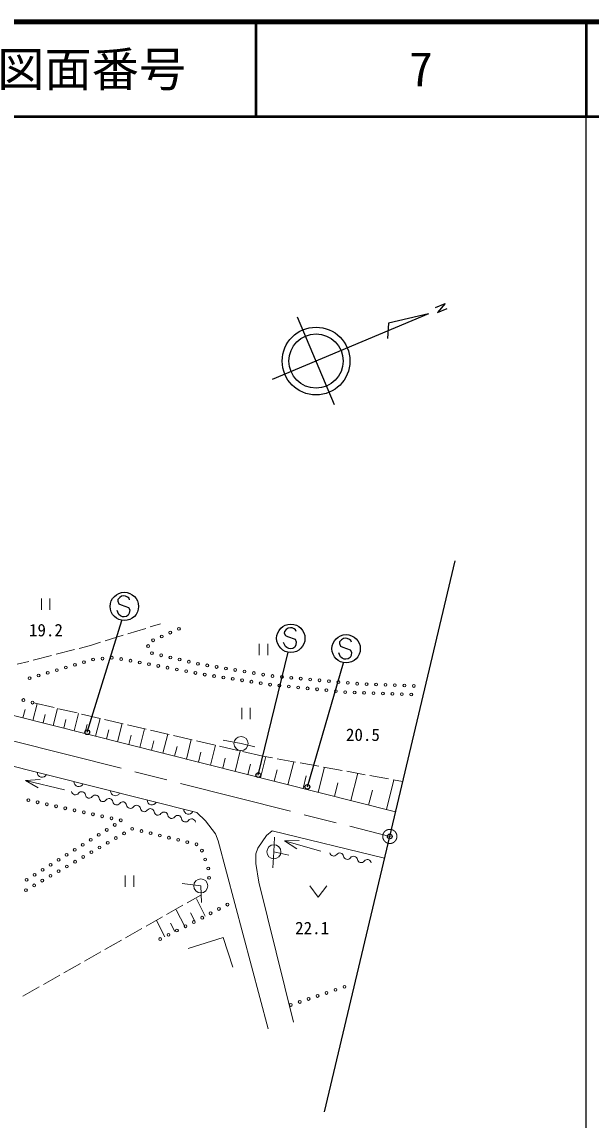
# Model space of a CAD drawing. Units: millimetres, scale not verified. Extents: x 40000 to 680000, y 20000 to 380000.
# Drawn here: x 519240 to 579500, y 263656 to 380000 of the extents above; entities that cross this region are included whole.
import ezdxf
from ezdxf.enums import TextEntityAlignment as Align

# ---------------------------------------------------------------- set-up
doc = ezdxf.new("R2010")
doc.units = ezdxf.units.MM
doc.header["$LTSCALE"] = 1000
doc.header["$PDMODE"] = 32
doc.header["$PDSIZE"] = 500
doc.linetypes.add('CHAIN', pattern=[18.5, 12, -1.5, 3.5, -1.5])
for name, color, linetype, lineweight in [('M-BMK', 2, 'CHAIN', 13), ('M-BMK-OTRS', 5, 'Continuous', 25), ('M-BMK-SRVR', 3, 'Continuous', 25), ('M-STR-STRC', 7, 'Continuous', 25), ('M-TTL', 2, 'Continuous', 140), ('M-TTL-BAND', 7, 'Continuous', 25), ('M-TTL-LINE', 7, 'Continuous', 50), ('M-WORK', 1, 'Continuous', 13)]:
    doc.layers.add(name, color=color, linetype=linetype, lineweight=lineweight)
doc.layers.add('M-OTRS', color=6, linetype='Continuous')
doc.layers.add('M-TTL-TXT', color=7, linetype='Continuous')
doc.styles.add('ＭＳ ゴシック', font='')
doc.styles.get('ＭＳ ゴシック').set_extended_font_data('MS Gothic')

msp = doc.modelspace()

# ---------------------------------------------------------------- linework, layer by layer
at = {"layer": 'M-BMK'}
msp.add_line((500175, 308417), (558193, 293705), dxfattribs=at)
msp.add_circle((558193, 293705), 750, dxfattribs=at)
at = {"layer": 'M-BMK-OTRS'}
for p, q in [((558193, 293705), (565110, 322897)), ((551277, 264513), (558193, 293705))]:
    msp.add_line(p, q, dxfattribs=at)
at = {"layer": 'M-BMK-SRVR'}
for p, q in [((562299, 349089), (545750, 342120)), ((562299, 349089), (558048, 348078)), ((563038, 349740), (564060, 350170)), ((564060, 350170), (563259, 349209)), ((563259, 349209), (564282, 349646)), ((552335, 339438), (548433, 348705)), ((558048, 348078), (557944, 346476))]:
    msp.add_line(p, q, dxfattribs=at)
for radius in [3591, 2873]:
    msp.add_circle((550384, 344072), radius, dxfattribs=at)
at = {"layer": 'M-OTRS'}
msp.add_point((558193, 293705), dxfattribs=at)
at = {"layer": 'M-STR-STRC'}
for p, q in [((529398, 318804), (529374, 318633)), ((529591, 319012), (529398, 318804)), ((529788, 319151), (529591, 319012)), ((530037, 319201), (529788, 319151)), ((530210, 319177), (530037, 319201)), ((530427, 319068), (530210, 319177)), ((530591, 318956), (530427, 319068)), ((530643, 318789), (530591, 318956)), ((529378, 317471), (529319, 317636)), ((529374, 318633), (529503, 318360)), ((529503, 318360), (529729, 318250)), ((529729, 318250), (530527, 317967)), ((530527, 317967), (530648, 317708)), ((530648, 317708), (530603, 317367)), ((526148, 304742), (529816, 316598)), ((529504, 317205), (529378, 317471)), ((529659, 317094), (529504, 317205)), ((529878, 316982), (529659, 317094)), ((530058, 316956), (529878, 316982)), ((530310, 317000), (530058, 316956)), ((530497, 317144), (530310, 317000)), ((530603, 317367), (530497, 317144)), ((547024, 315426), (547000, 315256)), ((547217, 315634), (547024, 315426)), ((547414, 315774), (547217, 315634)), ((547662, 315824), (547414, 315774)), ((547836, 315799), (547662, 315824)), ((548053, 315691), (547836, 315799)), ((548217, 315579), (548053, 315691)), ((548269, 315412), (548217, 315579)), ((547004, 314094), (546945, 314259)), ((547000, 315256), (547129, 314982)), ((547129, 314982), (547355, 314872)), ((547355, 314872), (548153, 314590)), ((548153, 314590), (548274, 314331)), ((548274, 314331), (548229, 313990)), ((552882, 314318), (552858, 314148)), ((552858, 314148), (552986, 313874)), ((553075, 314526), (552882, 314318)), ((553271, 314665), (553075, 314526)), ((553520, 314716), (553271, 314665)), ((553694, 314691), (553520, 314716)), ((553910, 314582), (553694, 314691)), ((554075, 314471), (553910, 314582)), ((554127, 314303), (554075, 314471)), ((544268, 300206), (547427, 313224)), ((547130, 313827), (547004, 314094)), ((547285, 313717), (547130, 313827)), ((547504, 313604), (547285, 313717)), ((547684, 313579), (547504, 313604)), ((547936, 313622), (547684, 313579)), ((548123, 313766), (547936, 313622)), ((548229, 313990), (548123, 313766)), ((552861, 312986), (552803, 313151)), ((552987, 312719), (552861, 312986)), ((552986, 313874), (553213, 313764)), ((553213, 313764), (554011, 313482)), ((554011, 313482), (554131, 313223)), ((554131, 313223), (554087, 312881)), ((549459, 298959), (553292, 312114)), ((553142, 312609), (552987, 312719)), ((553362, 312496), (553142, 312609)), ((553542, 312471), (553362, 312496)), ((553793, 312514), (553542, 312471)), ((553981, 312658), (553793, 312514)), ((554087, 312881), (553981, 312658))]:
    msp.add_line(p, q, dxfattribs=at)
for centre, radius in [((530084, 318074), 1500), ((547710, 314697), 1500), ((553568, 313589), 1500), ((526148, 304742), 250), ((544268, 300206), 250), ((549459, 298959), 250)]:
    msp.add_circle(centre, radius, dxfattribs=at)
at = {"layer": 'M-TTL'}
msp.add_line((680000, 380000), (40000, 380000), dxfattribs=at)
at = {"layer": 'M-TTL-BAND'}
msp.add_line((579000, 20000), (579000, 370000), dxfattribs=at)
at = {"layer": 'M-TTL-LINE'}
for p, q in [((543997, 380000), (543997, 370000)), ((579000, 380000), (579000, 370000)), ((40000, 370000), (680000, 370000))]:
    msp.add_line(p, q, dxfattribs=at)
at = {"layer": 'M-WORK'}
for p, q in [((521303, 318923), (521303, 317723)), ((522203, 317723), (522203, 318923)), ((530438, 315164), (532350, 315753)), ((532827, 315900), (533911, 316234)), ((526488, 313947), (527571, 314281)), ((528049, 314428), (529960, 315017)), ((522860, 313007), (524796, 313508)), ((525280, 313634), (526488, 313947)), ((544365, 314121), (544365, 312921)), ((545265, 312921), (545265, 314121)), ((518748, 311941), (519956, 312254)), ((520440, 312380), (522376, 312881)), ((519340, 306270), (519562, 307151)), ((520397, 306003), (520841, 307764)), ((522635, 307348), (520499, 307844)), ((522560, 305457), (523015, 307260)), ((525070, 306783), (523122, 307235)), ((542518, 307313), (542518, 306113)), ((543418, 306113), (543418, 307313)), ((521478, 305730), (521706, 306631)), ((523667, 305177), (523900, 306100)), ((524774, 304898), (525240, 306743)), ((527505, 306217), (525557, 306669)), ((527040, 304326), (527517, 306214)), ((529940, 305652), (527992, 306104)), ((525907, 304612), (526146, 305556)), ((528200, 304033), (528444, 304999)), ((529360, 303740), (529848, 305673)), ((532375, 305086), (530427, 305538)), ((531734, 303141), (532233, 305119)), ((534811, 304520), (532863, 304973)), ((530547, 303441), (530796, 304430)), ((532948, 302834), (533204, 303847)), ((534163, 302528), (534674, 304552)), ((537246, 303955), (535298, 304407)), ((536650, 301900), (537173, 303972)), ((539681, 303389), (537733, 303842)), ((542438, 303543), (540546, 303887)), ((509709, 303318), (537743, 296235)), ((535407, 302214), (535668, 303250)), ((537922, 301579), (538190, 302639)), ((539195, 301257), (539730, 303378)), ((542116, 302824), (540168, 303276)), ((541799, 300600), (542347, 302770)), ((542438, 303543), (543892, 303215)), ((544739, 302215), (542603, 302711)), ((540497, 300929), (540771, 302014)), ((543142, 300261), (543424, 301379)), ((544484, 299922), (545048, 302159)), ((545760, 302030), (544739, 302215)), ((548220, 301585), (546252, 301941)), ((547407, 299184), (548023, 301620)), ((550680, 301139), (548712, 301496)), ((545946, 299553), (546253, 300771)), ((550592, 298380), (551262, 301034)), ((553140, 300694), (551172, 301050)), ((555600, 300249), (553632, 300605)), ((554061, 297504), (554791, 300395)), ((519616, 299645), (521180, 299722)), ((523729, 298628), (519616, 299645)), ((519616, 299645), (520965, 298848)), ((549000, 298782), (549335, 300109)), ((552327, 297942), (552692, 299388)), ((558060, 299803), (556092, 300159)), ((557840, 296550), (558635, 299699)), ((559573, 299529), (558552, 299714)), ((555950, 297027), (556348, 298602)), ((545916, 292078), (545994, 293610)), ((547027, 293238), (548592, 293262)), ((550889, 292143), (547027, 293238)), ((547027, 293238), (548347, 292396)), ((545916, 292078), (545822, 290374)), ((545916, 292078), (547511, 291703)), ((530185, 289582), (530185, 288382)), ((531085, 288382), (531085, 289582)), ((538176, 288466), (536190, 288732)), ((536727, 286667), (538178, 287491)), ((538176, 288466), (538239, 286699)), ((549708, 288473), (550608, 287273)), ((550608, 287273), (551508, 288473)), ((534553, 285433), (536292, 286420)), ((538650, 285272), (537726, 287084)), ((532379, 284199), (534118, 285186)), ((536476, 284164), (535576, 285929)), ((537563, 284718), (537101, 285624)), ((530205, 282964), (531944, 283952)), ((534357, 283084), (533481, 284803)), ((535417, 283624), (534967, 284506)), ((528031, 281730), (529770, 282717)), ((525857, 280496), (527596, 281483)), ((523683, 279262), (525422, 280249)), ((521509, 278027), (523248, 279015)), ((519335, 276793), (521074, 277780))]:
    msp.add_line(p, q, dxfattribs=at)
for points in [[(337668, 300940), (363188, 299190), (389358, 297347), (402340, 296380), (410010, 295958), (413493, 296028), (416800, 296309), (421123, 296853), (428863, 298491), (452154, 304718), (467422, 308834), (474939, 310640), (479349, 311555), (482163, 312024), (484978, 312329), (487581, 312423), (490068, 312423), (492343, 312305), (495063, 312118), (497995, 311578), (501935, 310664), (558809, 296306)], [(537743, 296235), (538658, 295361), (539736, 293977), (540018, 293250), (545319, 273331)], [(547997, 274036), (544327, 288847), (544022, 290849), (544006, 291865), (544210, 292459), (545117, 293804), (545726, 294304), (557647, 291399)], [(536846, 281818), (540540, 282979), (541560, 279848)]]:
    msp.add_lwpolyline(points, dxfattribs=at)
for centre, radius in [((534948, 315299), 150), ((535861, 315706), 150), ((533121, 314485), 150), ((534035, 314892), 150), ((532590, 313876), 150), ((533007, 313120), 150), ((533982, 312895), 150), ((524847, 311884), 150), ((525806, 312166), 150), ((526766, 312445), 150), ((527761, 312542), 150), ((528757, 312638), 150), ((529742, 312504), 150), ((530725, 312319), 150), ((531707, 312134), 150), ((532690, 311950), 150), ((533673, 311765), 150), ((534956, 312670), 150), ((535931, 312445), 150), ((536905, 312220), 150), ((537879, 311995), 150), ((538865, 311825), 150), ((539851, 311663), 150), ((521008, 310758), 150), ((521968, 311040), 150), ((522927, 311321), 150), ((523887, 311603), 150), ((534656, 311580), 150), ((535639, 311395), 150), ((536621, 311211), 150), ((537604, 311026), 150), ((538589, 310851), 150), ((539577, 310700), 150), ((540566, 310549), 150), ((540838, 311501), 150), ((541825, 311339), 150), ((542812, 311177), 150), ((543798, 311014), 150), ((544785, 310852), 150), ((545772, 310695), 150), ((546768, 310605), 150), ((547764, 310515), 150), ((520049, 310477), 150), ((541554, 310398), 150), ((542543, 310247), 150), ((543531, 310096), 150), ((544520, 309945), 150), ((545508, 309793), 150), ((546502, 309687), 150), ((547497, 309589), 150), ((548493, 309490), 150), ((548760, 310425), 150), ((549488, 309392), 150), ((549756, 310335), 150), ((550752, 310245), 150), ((551748, 310155), 150), ((552744, 310065), 150), ((553740, 309975), 150), ((554736, 309885), 150), ((555734, 309832), 150), ((556734, 309796), 150), ((557733, 309760), 150), ((558732, 309724), 150), ((559732, 309688), 150), ((560731, 309652), 150), ((550483, 309294), 150), ((551478, 309196), 150), ((552473, 309097), 150), ((553468, 308999), 150), ((554468, 308962), 150), ((555467, 308927), 150), ((556466, 308892), 150), ((557466, 308856), 150), ((558465, 308821), 150), ((559465, 308786), 150), ((560464, 308751), 150), ((519392, 308156), 150), ((520355, 307885), 150), ((542438, 303543), 750), ((519920, 297539), 150), ((520897, 297326), 150), ((521874, 297114), 150), ((522851, 296902), 150), ((523828, 296689), 150), ((524806, 296477), 150), ((525783, 296264), 150), ((526760, 296052), 150), ((527737, 295840), 150), ((528714, 295627), 150), ((529692, 295415), 150), ((528215, 294395), 150), ((529064, 294924), 150), ((530917, 294511), 150), ((531889, 294276), 150), ((526518, 293337), 150), ((527367, 293866), 150), ((529183, 293532), 150), ((530048, 294033), 150), ((532861, 294042), 150), ((533833, 293807), 150), ((534805, 293572), 150), ((535777, 293338), 150), ((536749, 293103), 150), ((524821, 292278), 150), ((525669, 292807), 150), ((526587, 292029), 150), ((527452, 292530), 150), ((528317, 293031), 150), ((537721, 292868), 150), ((538302, 292200), 150), ((545916, 292078), 750), ((523124, 291220), 150), ((523972, 291749), 150), ((524856, 291027), 150), ((525721, 291528), 150), ((538634, 291257), 150), ((520578, 289633), 150), ((521427, 290162), 150), ((522275, 290691), 150), ((523125, 290024), 150), ((523990, 290525), 150), ((538967, 290314), 150), ((519730, 289104), 150), ((520529, 288521), 150), ((521394, 289022), 150), ((522259, 289523), 150), ((538176, 288466), 750), ((539048, 289318), 150), ((519663, 288020), 150), ((540991, 286482), 150), ((538331, 285095), 150), ((539217, 285558), 150), ((540104, 286020), 150), ((535656, 283736), 150), ((536549, 284186), 150), ((537442, 284637), 150), ((533871, 282835), 150), ((534764, 283286), 150), ((550546, 276806), 150), ((551493, 277124), 150), ((552441, 277443), 150), ((553389, 277762), 150), ((547702, 275849), 150), ((548650, 276168), 150), ((549598, 276487), 150)]:
    msp.add_circle(centre, radius, dxfattribs=at)
for centre, radius, start, end in [((521371, 300487), 512, 178.50042, 333.13965), ((525249, 299507), 512, 178.50042, 333.13965), ((524898, 298524), 406, 188.75018, 323.51045), ((525551, 298041), 406, 8.75018, 143.51045), ((526355, 298164), 406, 188.75018, 323.51045), ((527008, 297681), 406, 8.75018, 143.51045), ((529127, 298527), 512, 178.50042, 333.13965), ((527811, 297805), 406, 188.75018, 323.51045), ((528464, 297322), 406, 8.75018, 143.51045), ((529267, 297445), 406, 188.75018, 323.51045), ((529920, 296962), 406, 8.75018, 143.51045), ((530723, 297086), 406, 188.75018, 323.51045), ((531377, 296602), 406, 8.75018, 143.51045), ((533005, 297548), 512, 178.50042, 333.13965), ((532180, 296726), 406, 188.75018, 323.51045), ((532833, 296243), 406, 8.75018, 143.51045), ((533636, 296366), 406, 188.75018, 323.51045), ((534289, 295883), 406, 8.75018, 143.51045), ((535092, 296007), 406, 188.75018, 323.51045), ((535745, 295524), 406, 8.75018, 143.51045), ((536548, 295647), 406, 188.75018, 323.51045), ((536883, 296568), 512, 178.50042, 333.13965), ((537202, 295164), 406, 8.75018, 143.51045), ((552246, 292030), 406, 189.1405, 323.90077), ((552902, 291551), 406, 9.1405, 143.90077), ((553704, 291680), 406, 189.1405, 323.90077), ((554361, 291201), 406, 9.1405, 143.90077), ((555163, 291331), 406, 189.1405, 323.90077), ((555819, 290852), 406, 9.1405, 143.90077)]:
    msp.add_arc(centre, radius, start, end, dxfattribs=at)

# ---------------------------------------------------------------- texts
at = {"layer": 'M-TTL-TXT', "style": 'ＭＳ ゴシック'}
for s, p in [('図面番号', (526622, 375000)), ('7', (561497, 375000))]:
    msp.add_text(s, height=3666, dxfattribs=at).set_placement(p, align=Align.MIDDLE_CENTER)
at = {"layer": 'M-WORK', "style": 'ＭＳ ゴシック'}
for s, p in [('19.2', (521780, 315563)), ('20.5', (555344, 304481)), ('22.1', (549967, 284005))]:
    msp.add_text(s, height=1320, dxfattribs=at).set_placement(p, align=Align.MIDDLE_CENTER)

doc.saveas('drawing.dxf')
